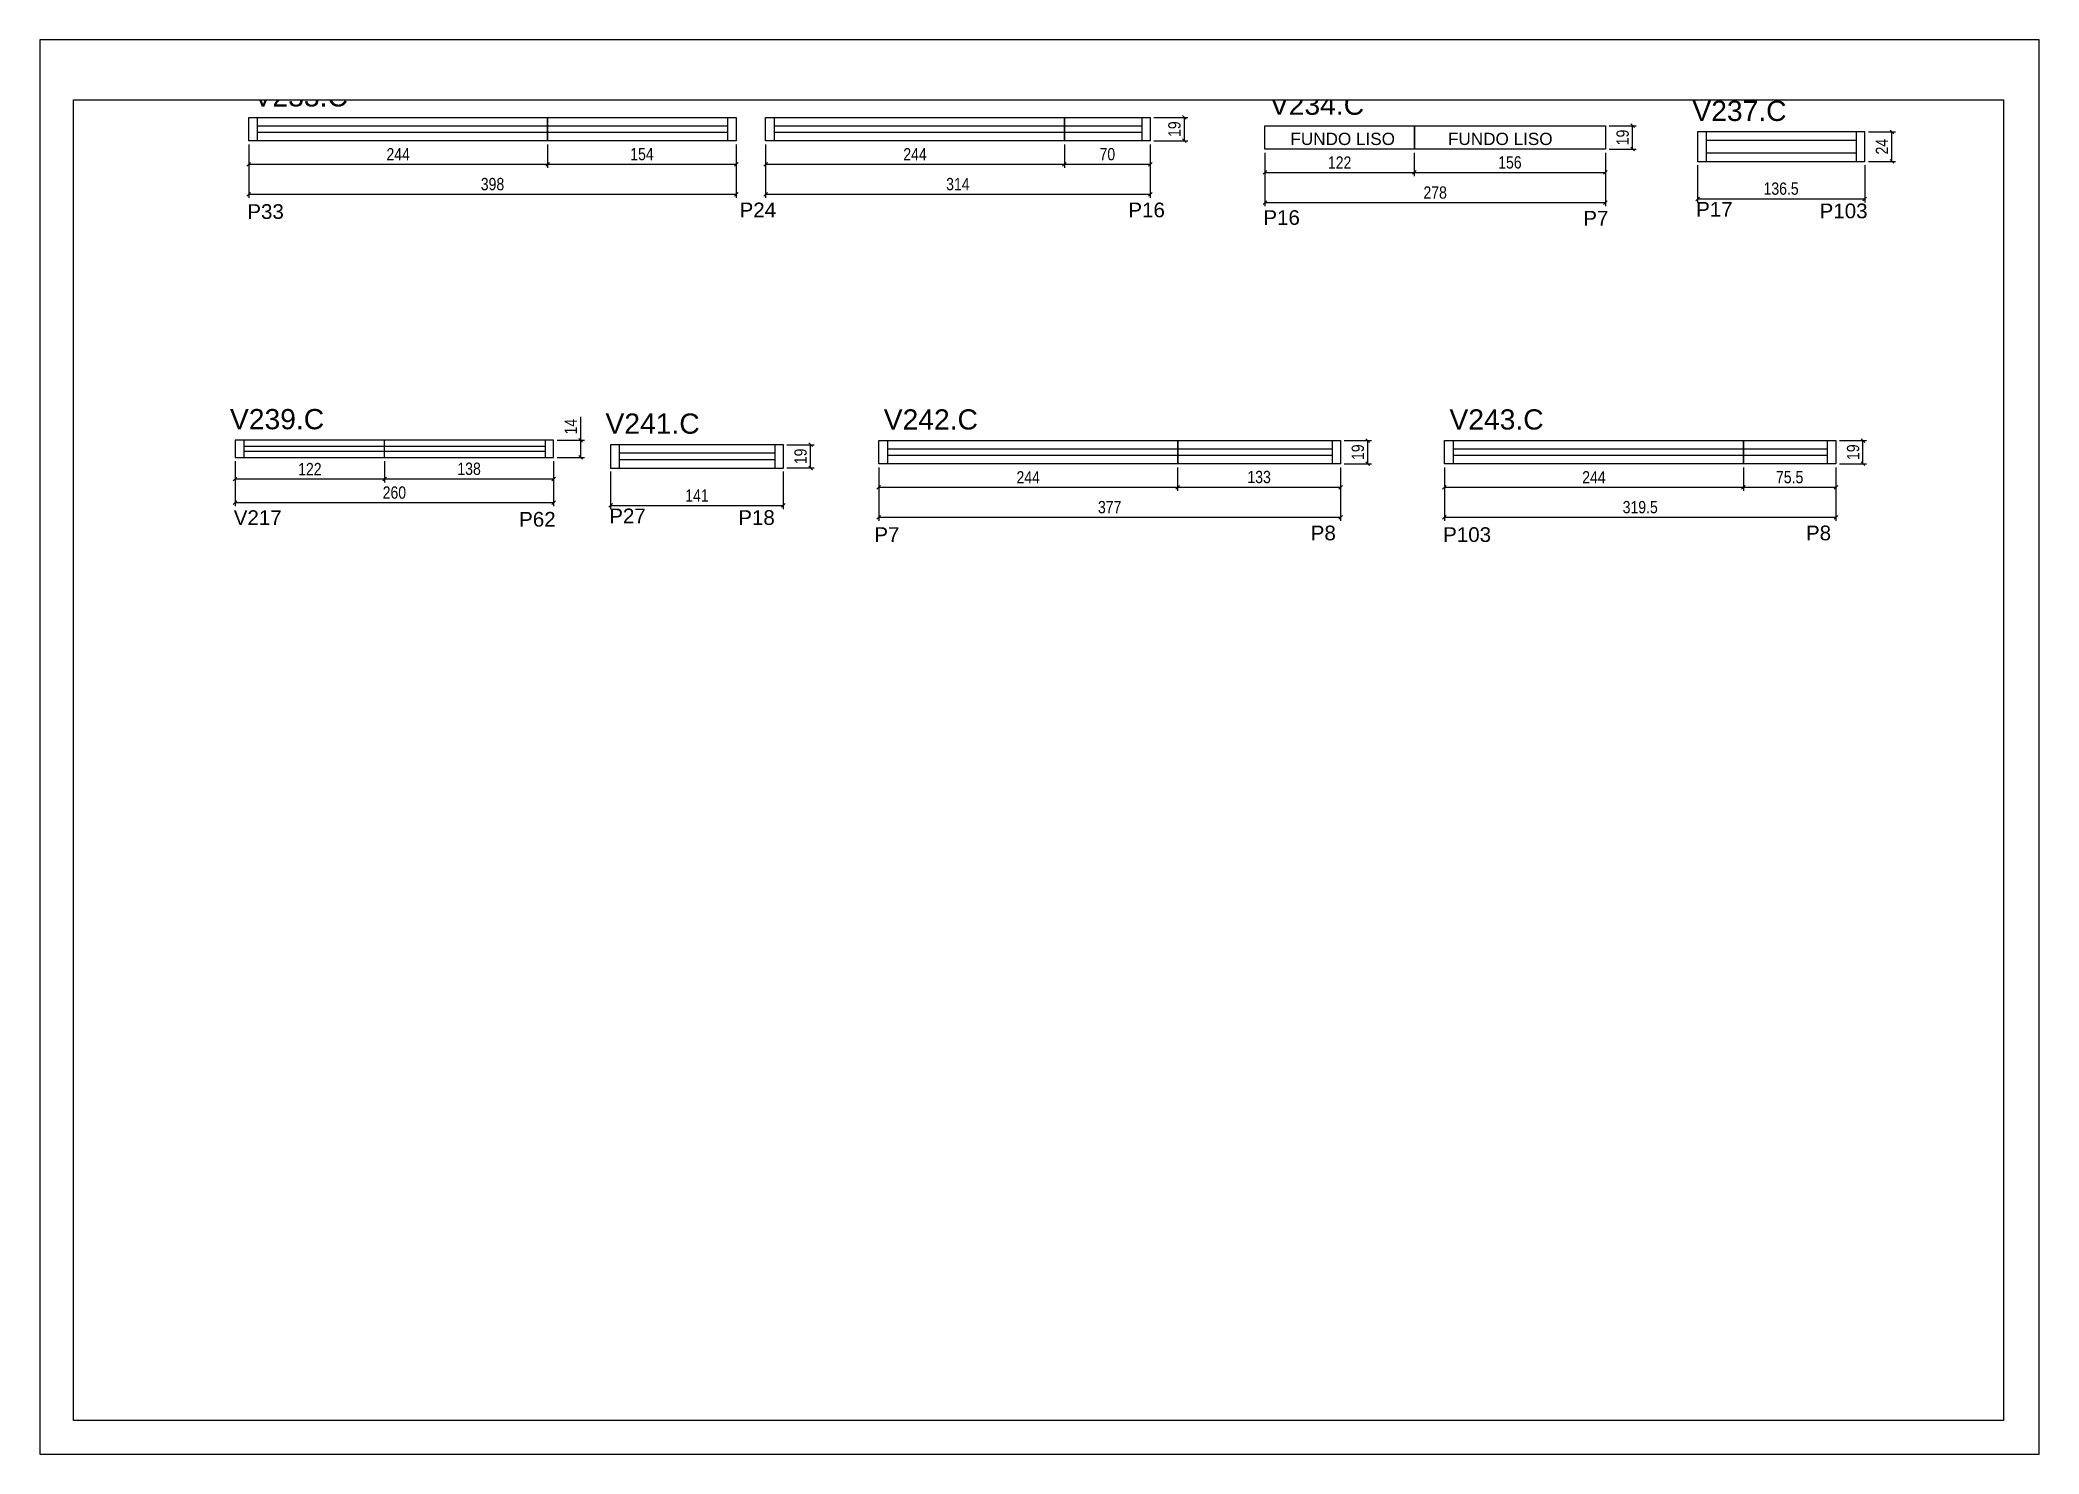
# Paper-space layout '14' of a CAD drawing. Extents: x 0 to 297, y 0 to 210.
# The model-space entities are those that its viewports show. They can reach past a viewport. Long polylines and large blocks are cut down to what shows.
import ezdxf

# ---------------------------------------------------------------- set-up
doc = ezdxf.new("R2010")
doc.units = 0
for name, color, linetype in [('5', 5, 'Continuous'), ('COTA', 241, 'Continuous'), ('NOMENCLATURA', 7, 'Continuous'), ('Painéis', 200, 'Continuous'), ('SARR_2.2x7', 40, 'Continuous'), ('SARR_EDITAR', 141, 'Continuous')]:
    doc.layers.add(name, color=color, linetype=linetype)
doc.styles.add('COTA TECNICA', font='techl___.ttf', dxfattribs={"height": 10})
doc.styles.add('COTA TECNICA-50', font='techl___.ttf', dxfattribs={"height": 10})
doc.styles.get("Standard").update_dxf_attribs({"font": 'arial.ttf'})
doc.dimstyles.new('COTA PAINEL-50', dxfattribs={"dimtxt": 10, "dimasz": 3, "dimexe": 3, "dimexo": 3, "dimgap": 3, "dimtad": 1, "dimdec": 1, "dimzin": 12, "dimdsep": 46, "dimtxsty": 'COTA TECNICA-50', "dimblk1": 'OBLIQUE', "dimblk2": 'OBLIQUE', "dimsah": 1, "dimcen": 0.9, "dimclrd": 4, "dimclre": 4, "dimclrt": 240, "dimadec": 1, "dimazin": 3, "dimtfac": 1, "dimtdec": 1, "dimtmove": 0, "dimatfit": 3, "dimfxl": 1, "dimtolj": 1, "dimtzin": 12, "dimarcsym": 0})
doc.dimstyles.new('PAINEL', dxfattribs={"dimtxt": 10, "dimasz": 3, "dimexe": 3, "dimexo": 3, "dimgap": 3, "dimtad": 1, "dimdec": 1, "dimzin": 12, "dimdsep": 46, "dimtxsty": 'COTA TECNICA', "dimblk1": 'OBLIQUE', "dimblk2": 'OBLIQUE', "dimsah": 1, "dimcen": 0.9, "dimclrd": 4, "dimclre": 4, "dimclrt": 240, "dimadec": 1, "dimazin": 3, "dimtfac": 1, "dimtdec": 1, "dimtmove": 0, "dimatfit": 3, "dimfxl": 1, "dimtolj": 1, "dimtzin": 12, "dimarcsym": 0})

# ---------------------------------------------------------------- blocks, each defined once
blk = doc.blocks.new('_Oblique')
at = {"color": 0, "linetype": 'ByBlock', "lineweight": -2}
blk.add_line((-0.5, -0.5), (0.5, 0.5), dxfattribs=at)
blk = doc.blocks.new('*D222')
at = {"layer": 'COTA', "color": 4, "linetype": 'ByBlock', "lineweight": -2, "transparency": 16777216}
for p, q in [((1682.8, 15483.3), (1682.8, 15464.2)), ((1926.8, 15483.3), (1926.8, 15464.2)), ((1682.8, 15467.2), (1926.8, 15467.2))]:
    blk.add_line(p, q, dxfattribs=at)
at = {"layer": 'Defpoints', "color": 0, "linetype": 'ByBlock', "transparency": 16777216}
for p in [(1682.8, 15486.3), (1926.8, 15486.3), (1926.8, 15467.2)]:
    blk.add_point(p, dxfattribs=at)
at = {"layer": 'COTA', "color": 4, "linetype": 'ByBlock', "lineweight": -2, "transparency": 16777216, "xscale": 3, "yscale": 3, "zscale": 3, "rotation": 180}
blk.add_blockref('_Oblique', (1682.8, 15467.2), dxfattribs=at)
at = {"layer": 'COTA', "color": 4, "linetype": 'ByBlock', "lineweight": -2, "transparency": 16777216, "xscale": 3, "yscale": 3, "zscale": 3}
blk.add_blockref('_Oblique', (1926.8, 15467.2), dxfattribs=at)
at = {"layer": 'COTA', "color": 240, "linetype": 'ByBlock', "transparency": 16777216, "insert": (1804.8, 15475.3), "char_height": 10, "attachment_point": 5, "style": 'COTA TECNICA-50'}
blk.add_mtext('\\A1;244', dxfattribs=at)
blk = doc.blocks.new('*D223')
at = {"layer": 'COTA', "color": 4, "linetype": 'ByBlock', "lineweight": -2, "transparency": 16777216}
for p, q in [((1926.8, 15483.3), (1926.8, 15464.2)), ((2080.8, 15483.3), (2080.8, 15464.2)), ((1926.8, 15467.2), (2080.8, 15467.2))]:
    blk.add_line(p, q, dxfattribs=at)
at = {"layer": 'Defpoints', "color": 0, "linetype": 'ByBlock', "transparency": 16777216}
for p in [(1926.8, 15486.3), (2080.8, 15486.3), (2080.8, 15467.2)]:
    blk.add_point(p, dxfattribs=at)
at = {"layer": 'COTA', "color": 4, "linetype": 'ByBlock', "lineweight": -2, "transparency": 16777216, "xscale": 3, "yscale": 3, "zscale": 3, "rotation": 180}
blk.add_blockref('_Oblique', (1926.8, 15467.2), dxfattribs=at)
at = {"layer": 'COTA', "color": 4, "linetype": 'ByBlock', "lineweight": -2, "transparency": 16777216, "xscale": 3, "yscale": 3, "zscale": 3}
blk.add_blockref('_Oblique', (2080.8, 15467.2), dxfattribs=at)
at = {"layer": 'COTA', "color": 240, "linetype": 'ByBlock', "transparency": 16777216, "insert": (2003.8, 15475.4), "char_height": 10, "attachment_point": 5, "style": 'COTA TECNICA-50'}
blk.add_mtext('\\A1;154', dxfattribs=at)
blk = doc.blocks.new('*D224')
at = {"layer": 'COTA', "color": 4, "lineweight": -2, "transparency": 16777216}
for p, q in [((1682.8, 15483.3), (1682.8, 15439.7)), ((2080.8, 15483.3), (2080.8, 15439.7)), ((1682.8, 15442.7), (2080.8, 15442.7))]:
    blk.add_line(p, q, dxfattribs=at)
at = {"layer": 'Defpoints', "color": 0, "transparency": 16777216}
for p in [(1682.8, 15486.3), (2080.8, 15486.3), (2080.8, 15442.7)]:
    blk.add_point(p, dxfattribs=at)
at = {"layer": 'COTA', "color": 4, "lineweight": -2, "transparency": 16777216, "xscale": 3, "yscale": 3, "zscale": 3, "rotation": 180}
blk.add_blockref('_Oblique', (1682.8, 15442.7), dxfattribs=at)
at = {"layer": 'COTA', "color": 4, "lineweight": -2, "transparency": 16777216, "xscale": 3, "yscale": 3, "zscale": 3}
blk.add_blockref('_Oblique', (2080.8, 15442.7), dxfattribs=at)
at = {"layer": 'COTA', "color": 240, "transparency": 16777216, "insert": (1881.8, 15450.9), "char_height": 10, "attachment_point": 5, "style": 'COTA TECNICA'}
blk.add_mtext('\\A1;398', dxfattribs=at)
blk = doc.blocks.new('*D225')
at = {"layer": 'COTA', "color": 4, "linetype": 'ByBlock', "lineweight": -2, "transparency": 16777216}
for p, q in [((2104.7, 15483.3), (2104.7, 15464.2)), ((2348.7, 15483.3), (2348.7, 15464.2)), ((2104.7, 15467.2), (2348.7, 15467.2))]:
    blk.add_line(p, q, dxfattribs=at)
at = {"layer": 'Defpoints', "color": 0, "linetype": 'ByBlock', "transparency": 16777216}
for p in [(2104.7, 15486.3), (2348.7, 15486.3), (2348.7, 15467.2)]:
    blk.add_point(p, dxfattribs=at)
at = {"layer": 'COTA', "color": 4, "linetype": 'ByBlock', "lineweight": -2, "transparency": 16777216, "xscale": 3, "yscale": 3, "zscale": 3, "rotation": 180}
blk.add_blockref('_Oblique', (2104.7, 15467.2), dxfattribs=at)
at = {"layer": 'COTA', "color": 4, "linetype": 'ByBlock', "lineweight": -2, "transparency": 16777216, "xscale": 3, "yscale": 3, "zscale": 3}
blk.add_blockref('_Oblique', (2348.7, 15467.2), dxfattribs=at)
at = {"layer": 'COTA', "color": 240, "linetype": 'ByBlock', "transparency": 16777216, "insert": (2226.7, 15475.3), "char_height": 10, "attachment_point": 5, "style": 'COTA TECNICA-50'}
blk.add_mtext('\\A1;244', dxfattribs=at)
blk = doc.blocks.new('*D226')
at = {"layer": 'COTA', "color": 4, "linetype": 'ByBlock', "lineweight": -2, "transparency": 16777216}
for p, q in [((2348.7, 15483.3), (2348.7, 15464.2)), ((2418.7, 15483.3), (2418.7, 15464.2)), ((2348.7, 15467.2), (2418.7, 15467.2))]:
    blk.add_line(p, q, dxfattribs=at)
at = {"layer": 'Defpoints', "color": 0, "linetype": 'ByBlock', "transparency": 16777216}
for p in [(2348.7, 15486.3), (2418.7, 15486.3), (2418.7, 15467.2)]:
    blk.add_point(p, dxfattribs=at)
at = {"layer": 'COTA', "color": 4, "linetype": 'ByBlock', "lineweight": -2, "transparency": 16777216, "xscale": 3, "yscale": 3, "zscale": 3, "rotation": 180}
blk.add_blockref('_Oblique', (2348.7, 15467.2), dxfattribs=at)
at = {"layer": 'COTA', "color": 4, "linetype": 'ByBlock', "lineweight": -2, "transparency": 16777216, "xscale": 3, "yscale": 3, "zscale": 3}
blk.add_blockref('_Oblique', (2418.7, 15467.2), dxfattribs=at)
at = {"layer": 'COTA', "color": 240, "linetype": 'ByBlock', "transparency": 16777216, "insert": (2383.7, 15475.3), "char_height": 10, "attachment_point": 5, "style": 'COTA TECNICA-50'}
blk.add_mtext('\\A1;70', dxfattribs=at)
blk = doc.blocks.new('*D227')
at = {"layer": 'COTA', "color": 4, "lineweight": -2, "transparency": 16777216}
for p, q in [((2104.7, 15483.3), (2104.7, 15439.7)), ((2418.7, 15483.3), (2418.7, 15439.7)), ((2104.7, 15442.7), (2418.7, 15442.7))]:
    blk.add_line(p, q, dxfattribs=at)
at = {"layer": 'Defpoints', "color": 0, "transparency": 16777216}
for p in [(2104.7, 15486.3), (2418.7, 15486.3), (2418.7, 15442.7)]:
    blk.add_point(p, dxfattribs=at)
at = {"layer": 'COTA', "color": 4, "lineweight": -2, "transparency": 16777216, "xscale": 3, "yscale": 3, "zscale": 3, "rotation": 180}
blk.add_blockref('_Oblique', (2104.7, 15442.7), dxfattribs=at)
at = {"layer": 'COTA', "color": 4, "lineweight": -2, "transparency": 16777216, "xscale": 3, "yscale": 3, "zscale": 3}
blk.add_blockref('_Oblique', (2418.7, 15442.7), dxfattribs=at)
at = {"layer": 'COTA', "color": 240, "transparency": 16777216, "insert": (2261.7, 15450.9), "char_height": 10, "attachment_point": 5, "style": 'COTA TECNICA'}
blk.add_mtext('\\A1;314', dxfattribs=at)
blk = doc.blocks.new('*D228')
at = {"layer": 'Defpoints', "color": 0, "transparency": 16777216}
for p in [(2418.7, 15505.3), (2418.7, 15486.3), (2446.5, 15486.3)]:
    blk.add_point(p, dxfattribs=at)
at = {"layer": 'Painéis', "color": 4, "lineweight": -2, "transparency": 16777216}
for p, q in [((2421.7, 15505.3), (2449.5, 15505.3)), ((2446.5, 15505.3), (2446.5, 15486.3)), ((2421.7, 15486.3), (2449.5, 15486.3))]:
    blk.add_line(p, q, dxfattribs=at)
at = {"layer": 'Painéis', "color": 4, "lineweight": -2, "transparency": 16777216, "xscale": 3, "yscale": 3, "zscale": 3}
for p, rotation in [((2446.5, 15505.3), 90), ((2446.5, 15486.3), 270)]:
    blk.add_blockref('_Oblique', p, dxfattribs=dict(at, rotation=rotation))
at = {"layer": 'Painéis', "color": 240, "transparency": 16777216, "insert": (2438.5, 15495.8), "char_height": 10, "attachment_point": 5, "rotation": 90, "style": 'COTA TECNICA'}
blk.add_mtext('\\A1;19', dxfattribs=at)
blk = doc.blocks.new('*D229')
at = {"layer": 'COTA', "color": 4, "linetype": 'ByBlock', "lineweight": -2, "transparency": 16777216}
for p, q in [((2512.3, 15476.5), (2512.3, 15457.5)), ((2634.3, 15476.5), (2634.3, 15457.5)), ((2512.3, 15460.5), (2634.3, 15460.5))]:
    blk.add_line(p, q, dxfattribs=at)
at = {"layer": 'Defpoints', "color": 0, "linetype": 'ByBlock', "transparency": 16777216}
for p in [(2512.3, 15479.5), (2634.3, 15479.5), (2634.3, 15460.5)]:
    blk.add_point(p, dxfattribs=at)
at = {"layer": 'COTA', "color": 4, "linetype": 'ByBlock', "lineweight": -2, "transparency": 16777216, "xscale": 3, "yscale": 3, "zscale": 3, "rotation": 180}
blk.add_blockref('_Oblique', (2512.3, 15460.5), dxfattribs=at)
at = {"layer": 'COTA', "color": 4, "linetype": 'ByBlock', "lineweight": -2, "transparency": 16777216, "xscale": 3, "yscale": 3, "zscale": 3}
blk.add_blockref('_Oblique', (2634.3, 15460.5), dxfattribs=at)
at = {"layer": 'COTA', "color": 240, "linetype": 'ByBlock', "transparency": 16777216, "insert": (2573.3, 15468.5), "char_height": 10, "attachment_point": 5, "style": 'COTA TECNICA-50'}
blk.add_mtext('\\A1;122', dxfattribs=at)
blk = doc.blocks.new('*D230')
at = {"layer": 'COTA', "color": 4, "linetype": 'ByBlock', "lineweight": -2, "transparency": 16777216}
for p, q in [((2634.3, 15476.5), (2634.3, 15457.5)), ((2790.3, 15476.5), (2790.3, 15457.5)), ((2634.3, 15460.5), (2790.3, 15460.5))]:
    blk.add_line(p, q, dxfattribs=at)
at = {"layer": 'Defpoints', "color": 0, "linetype": 'ByBlock', "transparency": 16777216}
for p in [(2634.3, 15479.5), (2790.3, 15479.5), (2790.3, 15460.5)]:
    blk.add_point(p, dxfattribs=at)
at = {"layer": 'COTA', "color": 4, "linetype": 'ByBlock', "lineweight": -2, "transparency": 16777216, "xscale": 3, "yscale": 3, "zscale": 3, "rotation": 180}
blk.add_blockref('_Oblique', (2634.3, 15460.5), dxfattribs=at)
at = {"layer": 'COTA', "color": 4, "linetype": 'ByBlock', "lineweight": -2, "transparency": 16777216, "xscale": 3, "yscale": 3, "zscale": 3}
blk.add_blockref('_Oblique', (2790.3, 15460.5), dxfattribs=at)
at = {"layer": 'COTA', "color": 240, "linetype": 'ByBlock', "transparency": 16777216, "insert": (2712.3, 15468.6), "char_height": 10, "attachment_point": 5, "style": 'COTA TECNICA-50'}
blk.add_mtext('\\A1;156', dxfattribs=at)
blk = doc.blocks.new('*D231')
at = {"layer": 'COTA', "color": 4, "lineweight": -2, "transparency": 16777216}
for p, q in [((2512.3, 15476.5), (2512.3, 15432.9)), ((2790.3, 15476.5), (2790.3, 15432.9)), ((2512.3, 15435.9), (2790.3, 15435.9))]:
    blk.add_line(p, q, dxfattribs=at)
at = {"layer": 'Defpoints', "color": 0, "transparency": 16777216}
for p in [(2512.3, 15479.5), (2790.3, 15479.5), (2790.3, 15435.9)]:
    blk.add_point(p, dxfattribs=at)
at = {"layer": 'COTA', "color": 4, "lineweight": -2, "transparency": 16777216, "xscale": 3, "yscale": 3, "zscale": 3, "rotation": 180}
blk.add_blockref('_Oblique', (2512.3, 15435.9), dxfattribs=at)
at = {"layer": 'COTA', "color": 4, "lineweight": -2, "transparency": 16777216, "xscale": 3, "yscale": 3, "zscale": 3}
blk.add_blockref('_Oblique', (2790.3, 15435.9), dxfattribs=at)
at = {"layer": 'COTA', "color": 240, "transparency": 16777216, "insert": (2651.3, 15444), "char_height": 10, "attachment_point": 5, "style": 'COTA TECNICA'}
blk.add_mtext('\\A1;278', dxfattribs=at)
blk = doc.blocks.new('*D232')
at = {"layer": 'COTA', "color": 4, "lineweight": -2, "transparency": 16777216}
for p, q in [((2793.3, 15498.5), (2815.5, 15498.5)), ((2812.5, 15479.5), (2812.5, 15498.5)), ((2793.3, 15479.5), (2815.5, 15479.5))]:
    blk.add_line(p, q, dxfattribs=at)
at = {"layer": 'Defpoints', "color": 0, "transparency": 16777216}
for p in [(2790.3, 15498.5), (2812.5, 15498.5), (2790.3, 15479.5)]:
    blk.add_point(p, dxfattribs=at)
at = {"layer": 'COTA', "color": 4, "lineweight": -2, "transparency": 16777216, "xscale": 3, "yscale": 3, "zscale": 3}
for p, rotation in [((2812.5, 15498.5), 90), ((2812.5, 15479.5), 270)]:
    blk.add_blockref('_Oblique', p, dxfattribs=dict(at, rotation=rotation))
at = {"layer": 'COTA', "color": 240, "transparency": 16777216, "insert": (2804.4, 15489), "char_height": 10, "attachment_point": 5, "rotation": 90, "style": 'COTA TECNICA'}
blk.add_mtext('\\A1;19', dxfattribs=at)
blk = doc.blocks.new('*D233')
at = {"layer": 'COTA', "color": 4, "linetype": 'ByBlock', "lineweight": -2, "transparency": 16777216}
for p, q in [((2865.5, 15466.5), (2865.5, 15435.9)), ((3002, 15466.5), (3002, 15435.9)), ((2865.5, 15438.9), (3002, 15438.9))]:
    blk.add_line(p, q, dxfattribs=at)
at = {"layer": 'Defpoints', "color": 0, "linetype": 'ByBlock', "transparency": 16777216}
for p in [(2865.5, 15469.5), (3002, 15469.5), (3002, 15438.9)]:
    blk.add_point(p, dxfattribs=at)
at = {"layer": 'COTA', "color": 4, "linetype": 'ByBlock', "lineweight": -2, "transparency": 16777216, "xscale": 3, "yscale": 3, "zscale": 3, "rotation": 180}
blk.add_blockref('_Oblique', (2865.5, 15438.9), dxfattribs=at)
at = {"layer": 'COTA', "color": 4, "linetype": 'ByBlock', "lineweight": -2, "transparency": 16777216, "xscale": 3, "yscale": 3, "zscale": 3}
blk.add_blockref('_Oblique', (3002, 15438.9), dxfattribs=at)
at = {"layer": 'COTA', "color": 240, "linetype": 'ByBlock', "transparency": 16777216, "insert": (2933.7, 15447.2), "char_height": 10, "attachment_point": 5, "style": 'COTA TECNICA-50'}
blk.add_mtext('\\A1;136.5', dxfattribs=at)
blk = doc.blocks.new('*D234')
at = {"layer": 'COTA', "color": 4, "lineweight": -2, "transparency": 16777216}
for p, q in [((3005, 15493.5), (3027.1, 15493.5)), ((3024.1, 15469.5), (3024.1, 15493.5)), ((3005, 15469.5), (3027.1, 15469.5))]:
    blk.add_line(p, q, dxfattribs=at)
at = {"layer": 'Defpoints', "color": 0, "transparency": 16777216}
for p in [(3002, 15493.5), (3024.1, 15493.5), (3002, 15469.5)]:
    blk.add_point(p, dxfattribs=at)
at = {"layer": 'COTA', "color": 4, "lineweight": -2, "transparency": 16777216, "xscale": 3, "yscale": 3, "zscale": 3}
for p, rotation in [((3024.1, 15493.5), 90), ((3024.1, 15469.5), 270)]:
    blk.add_blockref('_Oblique', p, dxfattribs=dict(at, rotation=rotation))
at = {"layer": 'COTA', "color": 240, "transparency": 16777216, "insert": (3016, 15481.5), "char_height": 10, "attachment_point": 5, "rotation": 90, "style": 'COTA TECNICA'}
blk.add_mtext('\\A1;24', dxfattribs=at)
blk = doc.blocks.new('*D235')
at = {"layer": 'COTA', "color": 4, "linetype": 'ByBlock', "lineweight": -2, "transparency": 16777216}
for p, q in [((1978.2, 15216.3), (1978.2, 15185.7)), ((2119.2, 15216.3), (2119.2, 15185.7)), ((1978.2, 15188.7), (2119.2, 15188.7))]:
    blk.add_line(p, q, dxfattribs=at)
at = {"layer": 'Defpoints', "color": 0, "linetype": 'ByBlock', "transparency": 16777216}
for p in [(1978.2, 15219.3), (2119.2, 15219.3), (2119.2, 15188.7)]:
    blk.add_point(p, dxfattribs=at)
at = {"layer": 'COTA', "color": 4, "linetype": 'ByBlock', "lineweight": -2, "transparency": 16777216, "xscale": 3, "yscale": 3, "zscale": 3, "rotation": 180}
blk.add_blockref('_Oblique', (1978.2, 15188.7), dxfattribs=at)
at = {"layer": 'COTA', "color": 4, "linetype": 'ByBlock', "lineweight": -2, "transparency": 16777216, "xscale": 3, "yscale": 3, "zscale": 3}
blk.add_blockref('_Oblique', (2119.2, 15188.7), dxfattribs=at)
at = {"layer": 'COTA', "color": 240, "linetype": 'ByBlock', "transparency": 16777216, "insert": (2048.7, 15196.8), "char_height": 10, "attachment_point": 5, "style": 'COTA TECNICA-50'}
blk.add_mtext('\\A1;141', dxfattribs=at)
blk = doc.blocks.new('*D236')
at = {"layer": 'COTA', "color": 4, "lineweight": -2, "transparency": 16777216}
for p, q in [((2122.2, 15238.3), (2144.4, 15238.3)), ((2141.4, 15219.3), (2141.4, 15238.3)), ((2122.2, 15219.3), (2144.4, 15219.3))]:
    blk.add_line(p, q, dxfattribs=at)
at = {"layer": 'Defpoints', "color": 0, "transparency": 16777216}
for p in [(2119.2, 15238.3), (2141.4, 15238.3), (2119.2, 15219.3)]:
    blk.add_point(p, dxfattribs=at)
at = {"layer": 'COTA', "color": 4, "lineweight": -2, "transparency": 16777216, "xscale": 3, "yscale": 3, "zscale": 3}
for p, rotation in [((2141.4, 15238.3), 90), ((2141.4, 15219.3), 270)]:
    blk.add_blockref('_Oblique', p, dxfattribs=dict(at, rotation=rotation))
at = {"layer": 'COTA', "color": 240, "transparency": 16777216, "insert": (2133.3, 15228.8), "char_height": 10, "attachment_point": 5, "rotation": 90, "style": 'COTA TECNICA'}
blk.add_mtext('\\A1;19', dxfattribs=at)
blk = doc.blocks.new('*D237')
at = {"layer": 'COTA', "color": 4, "linetype": 'ByBlock', "lineweight": -2, "transparency": 16777216}
for p, q in [((2197.1, 15219.7), (2197.1, 15200.6)), ((2441.1, 15219.7), (2441.1, 15200.6)), ((2197.1, 15203.6), (2441.1, 15203.6))]:
    blk.add_line(p, q, dxfattribs=at)
at = {"layer": 'Defpoints', "color": 0, "linetype": 'ByBlock', "transparency": 16777216}
for p in [(2197.1, 15222.7), (2441.1, 15222.7), (2441.1, 15203.6)]:
    blk.add_point(p, dxfattribs=at)
at = {"layer": 'COTA', "color": 4, "linetype": 'ByBlock', "lineweight": -2, "transparency": 16777216, "xscale": 3, "yscale": 3, "zscale": 3, "rotation": 180}
blk.add_blockref('_Oblique', (2197.1, 15203.6), dxfattribs=at)
at = {"layer": 'COTA', "color": 4, "linetype": 'ByBlock', "lineweight": -2, "transparency": 16777216, "xscale": 3, "yscale": 3, "zscale": 3}
blk.add_blockref('_Oblique', (2441.1, 15203.6), dxfattribs=at)
at = {"layer": 'COTA', "color": 240, "linetype": 'ByBlock', "transparency": 16777216, "insert": (2319.1, 15211.7), "char_height": 10, "attachment_point": 5, "style": 'COTA TECNICA-50'}
blk.add_mtext('\\A1;244', dxfattribs=at)
blk = doc.blocks.new('*D238')
at = {"layer": 'COTA', "color": 4, "linetype": 'ByBlock', "lineweight": -2, "transparency": 16777216}
for p, q in [((2441.1, 15219.7), (2441.1, 15200.6)), ((2574.1, 15219.7), (2574.1, 15200.6)), ((2441.1, 15203.6), (2574.1, 15203.6))]:
    blk.add_line(p, q, dxfattribs=at)
at = {"layer": 'Defpoints', "color": 0, "linetype": 'ByBlock', "transparency": 16777216}
for p in [(2441.1, 15222.7), (2574.1, 15222.7), (2574.1, 15203.6)]:
    blk.add_point(p, dxfattribs=at)
at = {"layer": 'COTA', "color": 4, "linetype": 'ByBlock', "lineweight": -2, "transparency": 16777216, "xscale": 3, "yscale": 3, "zscale": 3, "rotation": 180}
blk.add_blockref('_Oblique', (2441.1, 15203.6), dxfattribs=at)
at = {"layer": 'COTA', "color": 4, "linetype": 'ByBlock', "lineweight": -2, "transparency": 16777216, "xscale": 3, "yscale": 3, "zscale": 3}
blk.add_blockref('_Oblique', (2574.1, 15203.6), dxfattribs=at)
at = {"layer": 'COTA', "color": 240, "linetype": 'ByBlock', "transparency": 16777216, "insert": (2507.6, 15211.9), "char_height": 10, "attachment_point": 5, "style": 'COTA TECNICA-50'}
blk.add_mtext('\\A1;133', dxfattribs=at)
blk = doc.blocks.new('*D239')
at = {"layer": 'COTA', "color": 4, "lineweight": -2, "transparency": 16777216}
for p, q in [((2197.1, 15219.7), (2197.1, 15176.1)), ((2574.1, 15219.7), (2574.1, 15176.1)), ((2197.1, 15179.1), (2574.1, 15179.1))]:
    blk.add_line(p, q, dxfattribs=at)
at = {"layer": 'Defpoints', "color": 0, "transparency": 16777216}
for p in [(2197.1, 15222.7), (2574.1, 15222.7), (2574.1, 15179.1)]:
    blk.add_point(p, dxfattribs=at)
at = {"layer": 'COTA', "color": 4, "lineweight": -2, "transparency": 16777216, "xscale": 3, "yscale": 3, "zscale": 3, "rotation": 180}
blk.add_blockref('_Oblique', (2197.1, 15179.1), dxfattribs=at)
at = {"layer": 'COTA', "color": 4, "lineweight": -2, "transparency": 16777216, "xscale": 3, "yscale": 3, "zscale": 3}
blk.add_blockref('_Oblique', (2574.1, 15179.1), dxfattribs=at)
at = {"layer": 'COTA', "color": 240, "transparency": 16777216, "insert": (2385.6, 15187.3), "char_height": 10, "attachment_point": 5, "style": 'COTA TECNICA'}
blk.add_mtext('\\A1;377', dxfattribs=at)
blk = doc.blocks.new('*D240')
at = {"layer": 'COTA', "color": 4, "lineweight": -2, "transparency": 16777216}
for p, q in [((2577.1, 15241.7), (2599.3, 15241.7)), ((2596.3, 15222.7), (2596.3, 15241.7)), ((2577.1, 15222.7), (2599.3, 15222.7))]:
    blk.add_line(p, q, dxfattribs=at)
at = {"layer": 'Defpoints', "color": 0, "transparency": 16777216}
for p in [(2574.1, 15241.7), (2596.3, 15241.7), (2574.1, 15222.7)]:
    blk.add_point(p, dxfattribs=at)
at = {"layer": 'COTA', "color": 4, "lineweight": -2, "transparency": 16777216, "xscale": 3, "yscale": 3, "zscale": 3}
for p, rotation in [((2596.3, 15241.7), 90), ((2596.3, 15222.7), 270)]:
    blk.add_blockref('_Oblique', p, dxfattribs=dict(at, rotation=rotation))
at = {"layer": 'COTA', "color": 240, "transparency": 16777216, "insert": (2588.2, 15232.2), "char_height": 10, "attachment_point": 5, "rotation": 90, "style": 'COTA TECNICA'}
blk.add_mtext('\\A1;19', dxfattribs=at)
blk = doc.blocks.new('*D241')
at = {"layer": 'COTA', "color": 4, "linetype": 'ByBlock', "lineweight": -2, "transparency": 16777216}
for p, q in [((2658.9, 15219.7), (2658.9, 15200.6)), ((2902.9, 15219.7), (2902.9, 15200.6)), ((2658.9, 15203.6), (2902.9, 15203.6))]:
    blk.add_line(p, q, dxfattribs=at)
at = {"layer": 'Defpoints', "color": 0, "linetype": 'ByBlock', "transparency": 16777216}
for p in [(2658.9, 15222.7), (2902.9, 15222.7), (2902.9, 15203.6)]:
    blk.add_point(p, dxfattribs=at)
at = {"layer": 'COTA', "color": 4, "linetype": 'ByBlock', "lineweight": -2, "transparency": 16777216, "xscale": 3, "yscale": 3, "zscale": 3, "rotation": 180}
blk.add_blockref('_Oblique', (2658.9, 15203.6), dxfattribs=at)
at = {"layer": 'COTA', "color": 4, "linetype": 'ByBlock', "lineweight": -2, "transparency": 16777216, "xscale": 3, "yscale": 3, "zscale": 3}
blk.add_blockref('_Oblique', (2902.9, 15203.6), dxfattribs=at)
at = {"layer": 'COTA', "color": 240, "linetype": 'ByBlock', "transparency": 16777216, "insert": (2780.9, 15211.7), "char_height": 10, "attachment_point": 5, "style": 'COTA TECNICA-50'}
blk.add_mtext('\\A1;244', dxfattribs=at)
blk = doc.blocks.new('*D242')
at = {"layer": 'COTA', "color": 4, "linetype": 'ByBlock', "lineweight": -2, "transparency": 16777216}
for p, q in [((2902.9, 15219.7), (2902.9, 15200.6)), ((2978.4, 15219.7), (2978.4, 15200.6)), ((2902.9, 15203.6), (2978.4, 15203.6))]:
    blk.add_line(p, q, dxfattribs=at)
at = {"layer": 'Defpoints', "color": 0, "linetype": 'ByBlock', "transparency": 16777216}
for p in [(2902.9, 15222.7), (2978.4, 15222.7), (2978.4, 15203.6)]:
    blk.add_point(p, dxfattribs=at)
at = {"layer": 'COTA', "color": 4, "linetype": 'ByBlock', "lineweight": -2, "transparency": 16777216, "xscale": 3, "yscale": 3, "zscale": 3, "rotation": 180}
blk.add_blockref('_Oblique', (2902.9, 15203.6), dxfattribs=at)
at = {"layer": 'COTA', "color": 4, "linetype": 'ByBlock', "lineweight": -2, "transparency": 16777216, "xscale": 3, "yscale": 3, "zscale": 3}
blk.add_blockref('_Oblique', (2978.4, 15203.6), dxfattribs=at)
at = {"layer": 'COTA', "color": 240, "linetype": 'ByBlock', "transparency": 16777216, "insert": (2940.7, 15211.8), "char_height": 10, "attachment_point": 5, "style": 'COTA TECNICA-50'}
blk.add_mtext('\\A1;75.5', dxfattribs=at)
blk = doc.blocks.new('*D244')
at = {"layer": 'COTA', "color": 4, "lineweight": -2, "transparency": 16777216}
for p, q in [((2658.9, 15219.7), (2658.9, 15176.1)), ((2978.4, 15219.7), (2978.4, 15176.1)), ((2658.9, 15179.1), (2978.4, 15179.1))]:
    blk.add_line(p, q, dxfattribs=at)
at = {"layer": 'Defpoints', "color": 0, "transparency": 16777216}
for p in [(2658.9, 15222.7), (2978.4, 15222.7), (2978.4, 15179.1)]:
    blk.add_point(p, dxfattribs=at)
at = {"layer": 'COTA', "color": 4, "lineweight": -2, "transparency": 16777216, "xscale": 3, "yscale": 3, "zscale": 3, "rotation": 180}
blk.add_blockref('_Oblique', (2658.9, 15179.1), dxfattribs=at)
at = {"layer": 'COTA', "color": 4, "lineweight": -2, "transparency": 16777216, "xscale": 3, "yscale": 3, "zscale": 3}
blk.add_blockref('_Oblique', (2978.4, 15179.1), dxfattribs=at)
at = {"layer": 'COTA', "color": 240, "transparency": 16777216, "insert": (2818.7, 15187.3), "char_height": 10, "attachment_point": 5, "style": 'COTA TECNICA'}
blk.add_mtext('\\A1;319.5', dxfattribs=at)
blk = doc.blocks.new('*D243')
at = {"layer": 'COTA', "color": 4, "lineweight": -2, "transparency": 16777216}
for p, q in [((2981.4, 15241.7), (3003.5, 15241.7)), ((3000.5, 15222.7), (3000.5, 15241.7)), ((2981.4, 15222.7), (3003.5, 15222.7))]:
    blk.add_line(p, q, dxfattribs=at)
at = {"layer": 'Defpoints', "color": 0, "transparency": 16777216}
for p in [(2978.4, 15241.7), (3000.5, 15241.7), (2978.4, 15222.7)]:
    blk.add_point(p, dxfattribs=at)
at = {"layer": 'COTA', "color": 4, "lineweight": -2, "transparency": 16777216, "xscale": 3, "yscale": 3, "zscale": 3}
for p, rotation in [((3000.5, 15241.7), 90), ((3000.5, 15222.7), 270)]:
    blk.add_blockref('_Oblique', p, dxfattribs=dict(at, rotation=rotation))
at = {"layer": 'COTA', "color": 240, "transparency": 16777216, "insert": (2992.5, 15232.2), "char_height": 10, "attachment_point": 5, "rotation": 90, "style": 'COTA TECNICA'}
blk.add_mtext('\\A1;19', dxfattribs=at)
blk = doc.blocks.new('*D245')
at = {"layer": 'COTA', "color": 4, "linetype": 'ByBlock', "lineweight": -2, "transparency": 16777216}
for p, q in [((1671.7, 15224.9), (1671.7, 15188.1)), ((1931.7, 15224.9), (1931.7, 15188.1)), ((1671.7, 15191.1), (1931.7, 15191.1))]:
    blk.add_line(p, q, dxfattribs=at)
at = {"layer": 'Defpoints', "color": 0, "linetype": 'ByBlock', "transparency": 16777216}
for p in [(1671.7, 15227.9), (1931.7, 15227.9), (1931.7, 15191.1)]:
    blk.add_point(p, dxfattribs=at)
at = {"layer": 'COTA', "color": 4, "linetype": 'ByBlock', "lineweight": -2, "transparency": 16777216, "xscale": 3, "yscale": 3, "zscale": 3, "rotation": 180}
blk.add_blockref('_Oblique', (1671.7, 15191.1), dxfattribs=at)
at = {"layer": 'COTA', "color": 4, "linetype": 'ByBlock', "lineweight": -2, "transparency": 16777216, "xscale": 3, "yscale": 3, "zscale": 3}
blk.add_blockref('_Oblique', (1931.7, 15191.1), dxfattribs=at)
at = {"layer": 'COTA', "color": 240, "linetype": 'ByBlock', "transparency": 16777216, "insert": (1801.7, 15199.2), "char_height": 10, "attachment_point": 5, "style": 'COTA TECNICA-50'}
blk.add_mtext('\\A1;260', dxfattribs=at)
blk = doc.blocks.new('*D246')
at = {"layer": 'Defpoints', "color": 0, "transparency": 16777216}
for p in [(1671.7, 15227.9), (1793.7, 15227.9), (1793.7, 15210.4)]:
    blk.add_point(p, dxfattribs=at)
at = {"layer": 'Painéis', "color": 4, "lineweight": -2, "transparency": 16777216}
for p, q in [((1671.7, 15224.9), (1671.7, 15207.4)), ((1671.7, 15210.4), (1793.7, 15210.4)), ((1793.7, 15224.9), (1793.7, 15207.4))]:
    blk.add_line(p, q, dxfattribs=at)
at = {"layer": 'Painéis', "color": 4, "lineweight": -2, "transparency": 16777216, "xscale": 3, "yscale": 3, "zscale": 3, "rotation": 180}
blk.add_blockref('_Oblique', (1671.7, 15210.4), dxfattribs=at)
at = {"layer": 'Painéis', "color": 4, "lineweight": -2, "transparency": 16777216, "xscale": 3, "yscale": 3, "zscale": 3}
blk.add_blockref('_Oblique', (1793.7, 15210.4), dxfattribs=at)
at = {"layer": 'Painéis', "color": 240, "transparency": 16777216, "insert": (1732.7, 15218.4), "char_height": 10, "attachment_point": 5, "style": 'COTA TECNICA'}
blk.add_mtext('\\A1;122', dxfattribs=at)
blk = doc.blocks.new('*D248')
at = {"layer": 'Defpoints', "color": 0, "transparency": 16777216}
for p in [(1793.7, 15227.9), (1931.7, 15227.9), (1931.7, 15210.4)]:
    blk.add_point(p, dxfattribs=at)
at = {"layer": 'Painéis', "color": 4, "lineweight": -2, "transparency": 16777216}
for p, q in [((1793.7, 15224.9), (1793.7, 15207.4)), ((1793.7, 15210.4), (1931.7, 15210.4)), ((1931.7, 15224.9), (1931.7, 15207.4))]:
    blk.add_line(p, q, dxfattribs=at)
at = {"layer": 'Painéis', "color": 4, "lineweight": -2, "transparency": 16777216, "xscale": 3, "yscale": 3, "zscale": 3, "rotation": 180}
blk.add_blockref('_Oblique', (1793.7, 15210.4), dxfattribs=at)
at = {"layer": 'Painéis', "color": 4, "lineweight": -2, "transparency": 16777216, "xscale": 3, "yscale": 3, "zscale": 3}
blk.add_blockref('_Oblique', (1931.7, 15210.4), dxfattribs=at)
at = {"layer": 'Painéis', "color": 240, "transparency": 16777216, "insert": (1862.7, 15218.6), "char_height": 10, "attachment_point": 5, "style": 'COTA TECNICA'}
blk.add_mtext('\\A1;138', dxfattribs=at)
blk = doc.blocks.new('*D247')
at = {"layer": 'COTA', "color": 4, "lineweight": -2, "transparency": 16777216}
for p, q in [((1953.8, 15241.9), (1953.8, 15261.1)), ((1934.7, 15241.9), (1956.8, 15241.9)), ((1953.8, 15227.9), (1953.8, 15241.9)), ((1934.7, 15227.9), (1956.8, 15227.9))]:
    blk.add_line(p, q, dxfattribs=at)
at = {"layer": 'Defpoints', "color": 0, "transparency": 16777216}
for p in [(1931.7, 15241.9), (1953.8, 15241.9), (1931.7, 15227.9)]:
    blk.add_point(p, dxfattribs=at)
at = {"layer": 'COTA', "color": 4, "lineweight": -2, "transparency": 16777216, "xscale": 3, "yscale": 3, "zscale": 3}
for p, rotation in [((1953.8, 15241.9), 90), ((1953.8, 15227.9), 270)]:
    blk.add_blockref('_Oblique', p, dxfattribs=dict(at, rotation=rotation))
at = {"layer": 'COTA', "color": 240, "transparency": 16777216, "insert": (1945.7, 15253), "char_height": 10, "attachment_point": 5, "rotation": 90, "style": 'COTA TECNICA'}
blk.add_mtext('\\A1;14', dxfattribs=at)

msp = doc.modelspace()

# ---------------------------------------------------------------- linework, layer by layer
at = {"layer": 'Painéis'}
msp.add_line((1793.69, 15227.94), (1793.69, 15241.94), dxfattribs=at)
for points in [[(1926.77, 15486.3), (1682.77, 15486.3), (1682.77, 15505.3), (1926.77, 15505.3)], [(1926.77, 15505.3), (2080.77, 15505.3), (2080.77, 15486.3), (1926.77, 15486.3)], [(2348.74, 15486.3), (2104.74, 15486.3), (2104.74, 15505.3), (2348.74, 15505.3)], [(2348.74, 15505.3), (2418.74, 15505.3), (2418.74, 15486.3), (2348.74, 15486.3)], [(2634.34, 15479.54), (2512.34, 15479.54), (2512.34, 15498.54), (2634.34, 15498.54)], [(2634.34, 15498.54), (2790.34, 15498.54), (2790.34, 15479.54), (2634.34, 15479.54)], [(2441.13, 15222.7), (2197.13, 15222.7), (2197.13, 15241.7), (2441.13, 15241.7)], [(2441.13, 15241.7), (2574.13, 15241.7), (2574.13, 15222.7), (2441.13, 15222.7)], [(2902.92, 15222.7), (2658.92, 15222.7), (2658.92, 15241.7), (2902.92, 15241.7)], [(2902.92, 15241.7), (2978.42, 15241.7), (2978.42, 15222.7), (2902.92, 15222.7)]]:
    msp.add_lwpolyline(points, close=True, dxfattribs=at)
for points in [[(2865.46, 15493.51), (2865.46, 15469.51), (3001.96, 15469.51), (3001.96, 15493.51), (2865.46, 15493.51)], [(1671.69, 15241.94), (1671.69, 15227.94), (1931.69, 15227.94), (1931.69, 15241.94), (1671.69, 15241.94)], [(1978.24, 15238.29), (1978.24, 15219.29), (2119.24, 15219.29), (2119.24, 15238.29), (1978.24, 15238.29)]]:
    msp.add_lwpolyline(points, dxfattribs=at)
at = {"layer": 'SARR_2.2x7', "linetype": 'Continuous'}
for p, q in [((1689.77, 15505.3), (1689.77, 15486.3)), ((2073.77, 15505.3), (2073.77, 15486.3)), ((2111.74, 15505.3), (2111.74, 15486.3)), ((2411.74, 15505.3), (2411.74, 15486.3)), ((1926.77, 15498.3), (1689.77, 15498.3)), ((1689.77, 15493.3), (1926.77, 15493.3)), ((2073.77, 15498.3), (1926.77, 15498.3)), ((1926.77, 15493.3), (2073.77, 15493.3)), ((2348.74, 15498.3), (2111.74, 15498.3)), ((2111.74, 15493.3), (2348.74, 15493.3)), ((2411.74, 15498.3), (2348.74, 15498.3)), ((2348.74, 15493.3), (2411.74, 15493.3)), ((2872.46, 15493.51), (2872.46, 15469.51)), ((2994.96, 15486.51), (2872.46, 15486.51)), ((2994.96, 15493.51), (2994.96, 15469.51)), ((2872.46, 15476.51), (2994.96, 15476.51)), ((1678.69, 15241.94), (1678.69, 15227.94)), ((1924.69, 15241.94), (1924.69, 15227.94)), ((2204.13, 15241.7), (2204.13, 15222.7)), ((2567.13, 15241.7), (2567.13, 15222.7)), ((2665.92, 15241.7), (2665.92, 15222.7)), ((2971.42, 15241.7), (2971.42, 15222.7)), ((1985.24, 15238.29), (1985.24, 15219.29)), ((2112.24, 15231.29), (1985.24, 15231.29)), ((1985.24, 15226.29), (2112.24, 15226.29)), ((2112.24, 15238.29), (2112.24, 15219.29)), ((2441.13, 15234.7), (2204.13, 15234.7)), ((2204.13, 15229.7), (2441.13, 15229.7)), ((2567.13, 15234.7), (2441.13, 15234.7)), ((2441.13, 15229.7), (2567.13, 15229.7)), ((2902.92, 15234.7), (2665.92, 15234.7)), ((2665.92, 15229.7), (2902.92, 15229.7)), ((2971.42, 15234.7), (2902.92, 15234.7)), ((2902.92, 15229.7), (2971.42, 15229.7))]:
    msp.add_line(p, q, dxfattribs=at)
at = {"layer": 'SARR_EDITAR', "linetype": 'Continuous'}
for p, q in [((1924.69, 15236.94), (1678.69, 15236.94)), ((1678.69, 15232.94), (1924.69, 15232.94))]:
    msp.add_line(p, q, dxfattribs=at)

# ---------------------------------------------------------------- texts
at = {"layer": '5', "linetype": 'Continuous'}
for s, p in [('P23', (2145.78, 15526.84)), ('P33', (1681.66, 15422.56)), ('P24', (2083.49, 15423.88)), ('P16', (2400.86, 15423.88)), ('P16', (2511.05, 15417.67)), ('P7', (2772.21, 15417.13)), ('P17', (2864.35, 15424.42)), ('P103', (2965.13, 15423.09)), ('V217', (1670.58, 15172.78)), ('P62', (1903.53, 15171.45)), ('P27', (1977.12, 15174.21)), ('P18', (2082.41, 15172.87)), ('P7', (2193.5, 15158.96)), ('P8', (2549.72, 15160.29)), ('P103', (2657.81, 15158.96)), ('P8', (2954.01, 15160.29))]:
    msp.add_text(s, height=12, rotation=359.99996, dxfattribs=at).set_placement(p)
at = {"layer": 'NOMENCLATURA', "linetype": 'Continuous'}
for s, height, p in [('V233.C', 16.5, (1686.82, 15514.27)), ('V234.C', 16.5, (2516.4, 15507.51)), ('V237.C', 16.5, (2861.28, 15502.48)), ('FUNDO LISO', 10, (2533.15, 15482.84)), ('FUNDO LISO', 10, (2661.79, 15482.84)), ('V239.C', 16.5, (1667.51, 15250.91)), ('V241.C', 16.5, (1974.05, 15247.27)), ('V242.C', 16.5, (2201.19, 15250.67)), ('V243.C', 16.5, (2662.98, 15250.67))]:
    msp.add_text(s, height=height, dxfattribs=at).set_placement(p)

# ---------------------------------------------------------------- dimensions: what is measured, and where the dimension line sits
at = {"layer": 'COTA', "color": 1, "linetype": 'ByBlock'}
for base, p1, p2, picture, middle in [((1926.77, 15467.24), (1682.77, 15486.3), (1926.77, 15486.3), '*D222', (1804.77, 15475.32)), ((2080.77, 15467.24), (1926.77, 15486.3), (2080.77, 15486.3), '*D223', (2003.77, 15475.35)), ((2348.74, 15467.24), (2104.74, 15486.3), (2348.74, 15486.3), '*D225', (2226.74, 15475.32)), ((2418.74, 15467.24), (2348.74, 15486.3), (2418.74, 15486.3), '*D226', (2383.74, 15475.35)), ((2634.34, 15460.48), (2512.34, 15479.54), (2634.34, 15479.54), '*D229', (2573.34, 15468.54)), ((2790.34, 15460.48), (2634.34, 15479.54), (2790.34, 15479.54), '*D230', (2712.34, 15468.59)), ((3001.96, 15438.95), (2865.46, 15469.51), (3001.96, 15469.51), '*D233', (2933.71, 15447.17)), ((1931.69, 15191.1), (1671.69, 15227.94), (1931.69, 15227.94), '*D245', (1801.69, 15199.2)), ((2119.24, 15188.73), (1978.24, 15219.29), (2119.24, 15219.29), '*D235', (2048.74, 15196.81)), ((2441.13, 15203.65), (2197.13, 15222.7), (2441.13, 15222.7), '*D237', (2319.13, 15211.72)), ((2574.13, 15203.65), (2441.13, 15222.7), (2574.13, 15222.7), '*D238', (2507.63, 15211.87)), ((2902.92, 15203.65), (2658.92, 15222.7), (2902.92, 15222.7), '*D241', (2780.92, 15211.72)), ((2978.42, 15203.65), (2902.92, 15222.7), (2978.42, 15222.7), '*D242', (2940.67, 15211.76))]:
    dim = msp.add_linear_dim(base=base, p1=p1, p2=p2, dimstyle='COTA PAINEL-50', override={"dimarcsym": 1}, dxfattribs=at)
    dim.commit()
    dim.dimension.update_dxf_attribs({"geometry": picture, "text_midpoint": middle})
at = {"layer": 'COTA'}
for base, p1, p2, picture, middle in [((2080.77, 15442.66), (1682.77, 15486.3), (2080.77, 15486.3), '*D224', (1881.77, 15450.91)), ((2418.74, 15442.66), (2104.74, 15486.3), (2418.74, 15486.3), '*D227', (2261.74, 15450.88)), ((2790.34, 15435.9), (2512.34, 15479.54), (2790.34, 15479.54), '*D231', (2651.34, 15444)), ((2574.13, 15179.06), (2197.13, 15222.7), (2574.13, 15222.7), '*D239', (2385.63, 15187.28)), ((2978.42, 15179.06), (2658.92, 15222.7), (2978.42, 15222.7), '*D244', (2818.67, 15187.31))]:
    dim = msp.add_linear_dim(base=base, p1=p1, p2=p2, dimstyle='PAINEL', dxfattribs=at)
    dim.commit()
    dim.dimension.update_dxf_attribs({"geometry": picture, "text_midpoint": middle})
for base, p1, p2, picture, middle in [((2812.46, 15498.54), (2790.34, 15479.54), (2790.34, 15498.54), '*D232', (2804.37, 15489.04)), ((3024.08, 15493.51), (3001.96, 15469.51), (3001.96, 15493.51), '*D234', (3016.01, 15481.51)), ((1953.81, 15241.94), (1931.69, 15227.94), (1931.69, 15241.94), '*D247', (1945.74, 15252.99)), ((2596.25, 15241.7), (2574.13, 15222.7), (2574.13, 15241.7), '*D240', (2588.16, 15232.2)), ((3000.54, 15241.7), (2978.42, 15222.7), (2978.42, 15241.7), '*D243', (2992.45, 15232.2)), ((2141.36, 15238.29), (2119.24, 15219.29), (2119.24, 15238.29), '*D236', (2133.27, 15228.79))]:
    dim = msp.add_linear_dim(base=base, p1=p1, p2=p2, angle=90, dimstyle='PAINEL', dxfattribs=at)
    dim.commit()
    dim.dimension.update_dxf_attribs({"geometry": picture, "text_midpoint": middle})
at = {"layer": 'Painéis'}
dim = msp.add_linear_dim(base=(2446.54, 15486.3), p1=(2418.74, 15505.3), p2=(2418.74, 15486.3), angle=90, dimstyle='PAINEL', dxfattribs=at)
dim.commit()
dim.dimension.update_dxf_attribs({"geometry": '*D228', "text_midpoint": (2438.45, 15495.8)})
for base, p1, p2, picture, middle in [((1793.69, 15210.39), (1671.69, 15227.94), (1793.69, 15227.94), '*D246', (1732.69, 15218.45)), ((1931.69, 15210.39), (1793.69, 15227.94), (1931.69, 15227.94), '*D248', (1862.69, 15218.63))]:
    dim = msp.add_linear_dim(base=base, p1=p1, p2=p2, dimstyle='PAINEL', dxfattribs=at)
    dim.commit()
    dim.dimension.update_dxf_attribs({"geometry": picture, "text_midpoint": middle})

psp = doc.layouts.new('14')

# ---------------------------------------------------------------- linework, layer by layer
for points in [[(0, 0), (297, 0), (297, 210), (0, 210)], [(291.7, 5), (5, 5), (5, 201.11), (291.7, 201.11)]]:
    psp.add_lwpolyline(points, close=True)

# ---------------------------------------------------------------- viewports
at = {"layer": 'Defpoints'}
psp.add_viewport(center=(148.35, 103.06), size=(286.7, 196.1138), view_center_point=(2327.5, 14980.97), view_height=1077.5204, dxfattribs=at)

doc.saveas('drawing.dxf')
